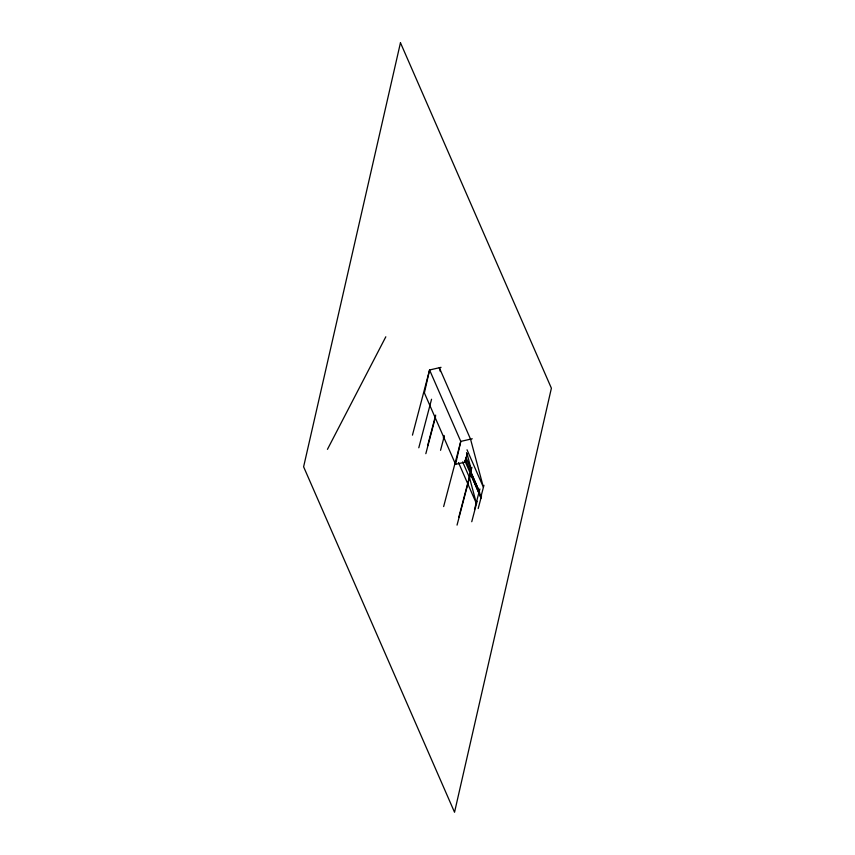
<?xml version="1.0" encoding="UTF-8"?>
<svg xmlns="http://www.w3.org/2000/svg" width="855" height="855" viewBox="0 0 855 855"><rect width="100%" height="100%" fill="white"/><g stroke="black" fill="none" stroke-linecap="round" stroke-linejoin="round"><path stroke-width="1.28" d="M466.392 457.34L467.119 454.048L466.509 452.648M458.504 462.555L476.481 503.713L469.513 477.635L471.308 469.641L467.14 454.048L465.302 462.106L455.576 464.329L424.379 392.915L429.573 369.98L441.041 367.34M455.576 464.329L460.781 441.404L429.573 369.98L412.452 435.142M465.302 462.106L467.14 454.048M418.79 447.785L431.551 399.242M427.607 445.765L435.665 415.103M425.833 453.684L435.58 416.631M443.307 438.006L443.98 435.452M440.549 450.307L444.247 436.253M443.649 506.566L460.781 441.404L472.238 438.765M458.814 517.19L471.907 467.354M457.04 525.109L470.132 475.273M474.514 509.43L479.879 488.985M471.757 521.721L477.122 501.276M480.585 498.07L483.951 485.287M478.202 508.554L481.557 495.782M327.444 449.356L385.819 336.795M470.784 471.981L479.27 491.315L481.023 497.824L470.41 473.638M467.022 449.794L483.417 487.318L470.539 439.16L439.331 367.736L440.357 371.54M466.018 457.532L471.308 469.641M465.526 459.84L479.27 491.315M464.628 460.3L481.023 497.824M462.641 461.903L469.513 477.635M400.461 42.75L303.611 466.798L454.539 812.25L551.389 388.202L400.461 42.75"/></g></svg>
